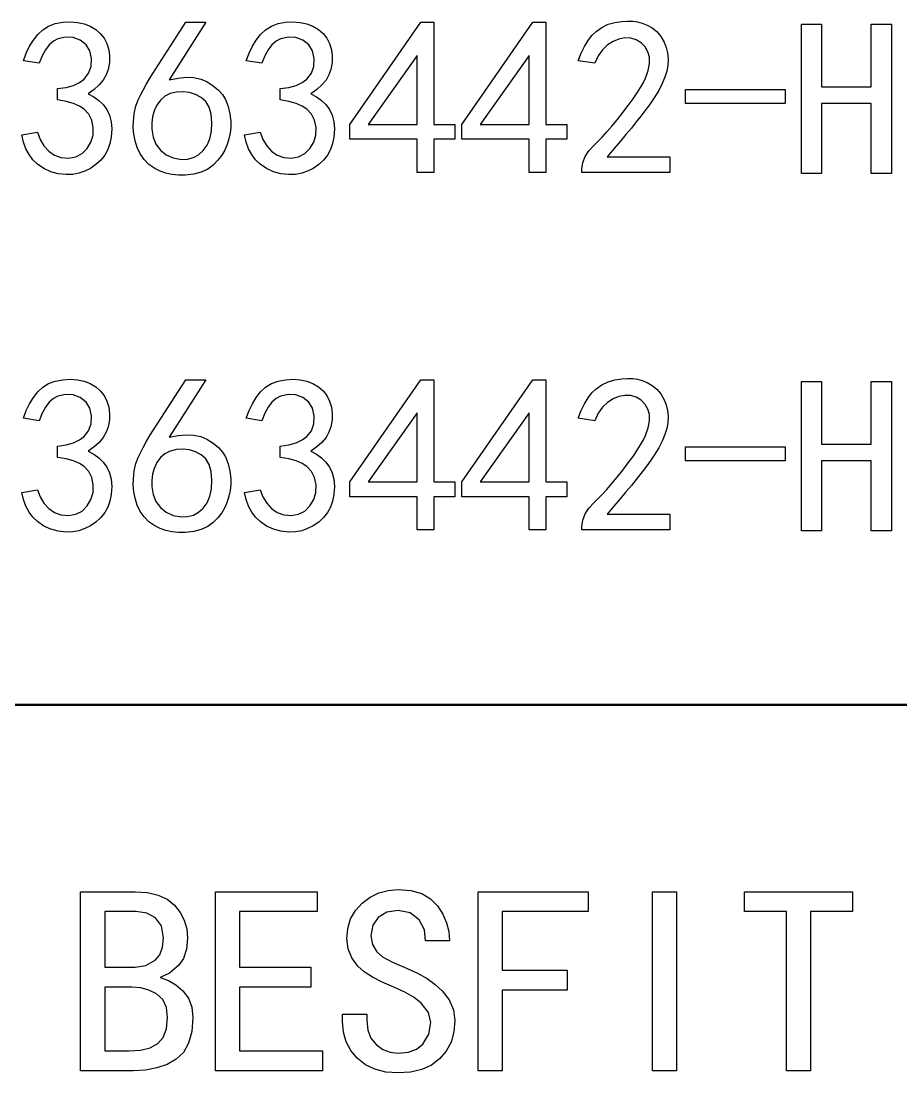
# Model space of a CAD drawing. Extents: x 0 to 1189, y 0 to 841.
# Drawn here: x 1011.02 to 1039.63, y 61.03 to 95.25 of the extents above; entities that cross this region are included whole.
import ezdxf

# ---------------------------------------------------------------- set-up
doc = ezdxf.new("R2010")
doc.units = 0

msp = doc.modelspace()

# ---------------------------------------------------------------- linework, layer by layer
at = {"color": 7, "lineweight": 50}
msp.add_line((1179, 73), (909, 73), dxfattribs=at)
at = {"color": 7, "lineweight": 25}
for points in [[(1011.042, 91.546), (1011.553, 91.631), (1011.645, 91.399), (1011.768, 91.196), (1011.923, 91.021), (1012.107, 90.888), (1012.32, 90.812), (1012.562, 90.793), (1012.8, 90.834), (1013.004, 90.939), (1013.173, 91.106), (1013.296, 91.314), (1013.362, 91.542), (1013.372, 91.788), (1013.326, 92.024), (1013.226, 92.223), (1013.073, 92.384), (1012.918, 92.483), (1012.722, 92.565), (1012.485, 92.632), (1012.207, 92.683), (1012.207, 93.052), (1012.485, 93.093), (1012.722, 93.158), (1012.918, 93.249), (1013.073, 93.364), (1013.22, 93.552), (1013.301, 93.775), (1013.315, 94.032), (1013.261, 94.281), (1013.138, 94.48), (1012.945, 94.629), (1012.713, 94.715), (1012.472, 94.73), (1012.221, 94.671), (1012.074, 94.594), (1011.939, 94.476), (1011.817, 94.317), (1011.707, 94.117), (1011.61, 93.876), (1011.099, 93.961), (1011.192, 94.206), (1011.301, 94.43), (1011.426, 94.632), (1011.568, 94.813), (1011.73, 94.966), (1011.919, 95.083), (1012.135, 95.165), (1012.377, 95.211), (1012.625, 95.224), (1012.857, 95.207), (1013.072, 95.16), (1013.272, 95.083), (1013.45, 94.978), (1013.599, 94.849), (1013.72, 94.694), (1013.812, 94.515), (1013.873, 94.319), (1013.901, 94.114), (1013.894, 93.9), (1013.855, 93.677), (1013.792, 93.5), (1013.695, 93.331), (1013.565, 93.172), (1013.4, 93.022), (1013.201, 92.881), (1013.388, 92.786), (1013.553, 92.668), (1013.694, 92.53), (1013.812, 92.37), (1013.901, 92.186), (1013.954, 91.976), (1013.972, 91.739), (1013.954, 91.475), (1013.911, 91.262), (1013.84, 91.066), (1013.741, 90.887), (1013.613, 90.725), (1013.457, 90.58), (1013.282, 90.458), (1013.098, 90.364), (1012.905, 90.299), (1012.702, 90.262), (1012.491, 90.254), (1012.23, 90.28), (1011.987, 90.346), (1011.761, 90.451), (1011.553, 90.595), (1011.406, 90.737), (1011.281, 90.904), (1011.178, 91.094), (1011.099, 91.308)], [(1014.673, 91.986), (1014.703, 92.247), (1014.755, 92.479), (1014.829, 92.683), (1014.901, 92.834), (1014.989, 93.002), (1015.093, 93.189), (1015.212, 93.393), (1016.377, 95.211), (1017.031, 95.211), (1015.837, 93.336), (1016.132, 93.397), (1016.401, 93.422), (1016.645, 93.411), (1016.865, 93.363), (1017.059, 93.279), (1017.268, 93.147), (1017.439, 93.006), (1017.573, 92.856), (1017.67, 92.697), (1017.758, 92.473), (1017.815, 92.236), (1017.84, 91.987), (1017.839, 91.796), (1017.819, 91.607), (1017.782, 91.419), (1017.727, 91.234), (1017.65, 91.054), (1017.549, 90.882), (1017.423, 90.72), (1017.272, 90.566), (1017.093, 90.434), (1016.882, 90.335), (1016.638, 90.271), (1016.363, 90.239), (1016.137, 90.239), (1015.924, 90.26), (1015.726, 90.303), (1015.54, 90.367), (1015.369, 90.453), (1015.179, 90.586), (1015.021, 90.744), (1014.895, 90.927), (1014.801, 91.134), (1014.734, 91.353), (1014.69, 91.567), (1014.67, 91.779)], [(1018.284, 91.546), (1018.795, 91.631), (1018.887, 91.399), (1019.01, 91.196), (1019.165, 91.021), (1019.349, 90.888), (1019.562, 90.812), (1019.804, 90.793), (1020.042, 90.834), (1020.246, 90.939), (1020.415, 91.106), (1020.538, 91.314), (1020.604, 91.542), (1020.614, 91.788), (1020.568, 92.024), (1020.468, 92.223), (1020.315, 92.384), (1020.16, 92.483), (1019.964, 92.565), (1019.727, 92.632), (1019.449, 92.683), (1019.449, 93.052), (1019.727, 93.093), (1019.964, 93.158), (1020.16, 93.249), (1020.315, 93.364), (1020.462, 93.552), (1020.543, 93.775), (1020.557, 94.032), (1020.503, 94.281), (1020.38, 94.48), (1020.188, 94.629), (1019.956, 94.715), (1019.714, 94.73), (1019.463, 94.671), (1019.316, 94.594), (1019.181, 94.476), (1019.059, 94.317), (1018.949, 94.117), (1018.852, 93.876), (1018.341, 93.961), (1018.434, 94.206), (1018.543, 94.43), (1018.668, 94.632), (1018.81, 94.813), (1018.972, 94.966), (1019.161, 95.083), (1019.377, 95.165), (1019.619, 95.211), (1019.867, 95.224), (1020.099, 95.207), (1020.314, 95.16), (1020.514, 95.083), (1020.692, 94.978), (1020.841, 94.849), (1020.962, 94.694), (1021.054, 94.515), (1021.115, 94.319), (1021.143, 94.114), (1021.137, 93.9), (1021.097, 93.677), (1021.034, 93.5), (1020.938, 93.331), (1020.807, 93.172), (1020.642, 93.022), (1020.443, 92.881), (1020.63, 92.786), (1020.795, 92.668), (1020.936, 92.53), (1021.054, 92.37), (1021.143, 92.186), (1021.196, 91.976), (1021.214, 91.739), (1021.196, 91.475), (1021.153, 91.262), (1021.082, 91.066), (1020.983, 90.887), (1020.855, 90.725), (1020.699, 90.58), (1020.524, 90.458), (1020.34, 90.364), (1020.147, 90.299), (1019.944, 90.262), (1019.733, 90.254), (1019.472, 90.28), (1019.229, 90.346), (1019.003, 90.451), (1018.795, 90.595), (1018.648, 90.737), (1018.523, 90.904), (1018.42, 91.094), (1018.341, 91.308)], [(1023.903, 91.404), (1021.716, 91.404), (1021.716, 91.887), (1024.017, 95.211), (1024.443, 95.211), (1024.443, 91.887), (1025.125, 91.887), (1025.125, 91.404), (1024.443, 91.404), (1024.443, 90.325), (1023.903, 90.325)], [(1027.543, 91.404), (1025.356, 91.404), (1025.356, 91.887), (1027.657, 95.211), (1028.083, 95.211), (1028.083, 91.887), (1028.765, 91.887), (1028.765, 91.404), (1028.083, 91.404), (1028.083, 90.325), (1027.543, 90.325)], [(1029.251, 90.438), (1029.287, 90.646), (1029.365, 90.843), (1029.485, 91.03), (1029.649, 91.205), (1029.777, 91.33), (1029.917, 91.475), (1030.068, 91.642), (1030.23, 91.83), (1030.402, 92.04), (1030.586, 92.271), (1030.765, 92.503), (1030.921, 92.717), (1031.055, 92.913), (1031.167, 93.091), (1031.257, 93.251), (1031.325, 93.393), (1031.415, 93.645), (1031.458, 93.873), (1031.453, 94.075), (1031.404, 94.253), (1031.314, 94.409), (1031.183, 94.543), (1031.024, 94.643), (1030.848, 94.695), (1030.657, 94.7), (1030.462, 94.662), (1030.272, 94.586), (1030.089, 94.472), (1029.923, 94.318), (1029.786, 94.119), (1029.677, 93.876), (1029.137, 93.961), (1029.234, 94.208), (1029.34, 94.427), (1029.456, 94.617), (1029.583, 94.779), (1029.72, 94.913), (1029.905, 95.045), (1030.107, 95.144), (1030.324, 95.208), (1030.558, 95.239), (1030.741, 95.25), (1030.911, 95.246), (1031.069, 95.225), (1031.222, 95.184), (1031.379, 95.118), (1031.538, 95.026), (1031.69, 94.905), (1031.822, 94.749), (1031.936, 94.558), (1032.001, 94.393), (1032.042, 94.213), (1032.058, 94.017), (1032.049, 93.805), (1032.018, 93.622), (1031.958, 93.425), (1031.87, 93.215), (1031.754, 92.991), (1031.609, 92.754), (1031.522, 92.625), (1031.42, 92.481), (1031.304, 92.325), (1031.173, 92.154), (1031.027, 91.969), (1030.866, 91.77), (1030.69, 91.557), (1030.5, 91.331), (1030.295, 91.09), (1030.075, 90.836), (1032.12, 90.836), (1032.12, 90.325), (1029.251, 90.325)], [(1039.322, 90.296), (1038.668, 90.296), (1038.668, 92.569), (1037.049, 92.569), (1037.049, 90.296), (1036.395, 90.296), (1036.395, 95.154), (1037.049, 95.154), (1037.049, 93.109), (1038.668, 93.109), (1038.668, 95.154), (1039.322, 95.154)], [(1023.903, 91.887), (1023.903, 94.131), (1022.312, 91.887)], [(1027.543, 91.887), (1027.543, 94.131), (1025.952, 91.887)], [(1015.553, 91.049), (1015.743, 90.896), (1015.97, 90.797), (1016.235, 90.751), (1016.439, 90.758), (1016.626, 90.808), (1016.794, 90.9), (1016.945, 91.035), (1017.07, 91.209), (1017.159, 91.418), (1017.212, 91.663), (1017.23, 91.944), (1017.207, 92.219), (1017.141, 92.448), (1017.03, 92.631), (1016.874, 92.768), (1016.692, 92.864), (1016.498, 92.924), (1016.294, 92.949), (1016.079, 92.938), (1015.874, 92.89), (1015.699, 92.803), (1015.554, 92.677), (1015.44, 92.512), (1015.355, 92.325), (1015.298, 92.132), (1015.269, 91.934), (1015.269, 91.731), (1015.313, 91.472), (1015.408, 91.245)], [(1035.865, 92.569), (1032.626, 92.569), (1032.626, 93.024), (1035.865, 93.024)], [(1011.042, 79.918), (1011.553, 80.004), (1011.645, 79.772), (1011.768, 79.568), (1011.923, 79.393), (1012.107, 79.26), (1012.32, 79.184), (1012.562, 79.166), (1012.8, 79.207), (1013.004, 79.311), (1013.173, 79.478), (1013.296, 79.686), (1013.362, 79.914), (1013.372, 80.16), (1013.326, 80.397), (1013.226, 80.595), (1013.073, 80.756), (1012.918, 80.855), (1012.722, 80.938), (1012.485, 81.004), (1012.207, 81.055), (1012.207, 81.424), (1012.485, 81.465), (1012.722, 81.531), (1012.918, 81.621), (1013.073, 81.737), (1013.22, 81.924), (1013.301, 82.147), (1013.315, 82.404), (1013.261, 82.654), (1013.138, 82.852), (1012.945, 83.001), (1012.713, 83.088), (1012.472, 83.102), (1012.221, 83.043), (1012.074, 82.966), (1011.939, 82.848), (1011.817, 82.689), (1011.707, 82.489), (1011.61, 82.248), (1011.099, 82.333), (1011.192, 82.578), (1011.301, 82.802), (1011.426, 83.004), (1011.568, 83.185), (1011.73, 83.338), (1011.919, 83.455), (1012.135, 83.537), (1012.377, 83.583), (1012.625, 83.596), (1012.857, 83.58), (1013.072, 83.533), (1013.272, 83.455), (1013.45, 83.351), (1013.599, 83.221), (1013.72, 83.066), (1013.812, 82.887), (1013.873, 82.691), (1013.901, 82.486), (1013.894, 82.272), (1013.855, 82.049), (1013.792, 81.872), (1013.695, 81.704), (1013.565, 81.544), (1013.4, 81.394), (1013.201, 81.254), (1013.388, 81.158), (1013.553, 81.041), (1013.694, 80.902), (1013.812, 80.742), (1013.901, 80.558), (1013.954, 80.348), (1013.972, 80.111), (1013.954, 79.847), (1013.911, 79.634), (1013.84, 79.438), (1013.741, 79.259), (1013.613, 79.097), (1013.457, 78.952), (1013.282, 78.83), (1013.098, 78.737), (1012.905, 78.671), (1012.702, 78.634), (1012.491, 78.626), (1012.23, 78.652), (1011.987, 78.718), (1011.761, 78.823), (1011.553, 78.967), (1011.406, 79.109), (1011.281, 79.276), (1011.178, 79.466), (1011.099, 79.68)], [(1014.673, 80.358), (1014.703, 80.619), (1014.755, 80.851), (1014.829, 81.055), (1014.901, 81.206), (1014.989, 81.374), (1015.093, 81.561), (1015.212, 81.765), (1016.377, 83.583), (1017.031, 83.583), (1015.837, 81.708), (1016.132, 81.769), (1016.401, 81.794), (1016.645, 81.783), (1016.865, 81.735), (1017.059, 81.651), (1017.268, 81.519), (1017.439, 81.378), (1017.573, 81.228), (1017.67, 81.069), (1017.758, 80.845), (1017.815, 80.608), (1017.84, 80.359), (1017.839, 80.168), (1017.819, 79.979), (1017.782, 79.791), (1017.727, 79.606), (1017.65, 79.426), (1017.549, 79.254), (1017.423, 79.092), (1017.272, 78.938), (1017.093, 78.806), (1016.882, 78.707), (1016.638, 78.643), (1016.363, 78.612), (1016.137, 78.611), (1015.924, 78.632), (1015.726, 78.675), (1015.54, 78.739), (1015.369, 78.825), (1015.179, 78.958), (1015.021, 79.116), (1014.895, 79.299), (1014.801, 79.506), (1014.734, 79.725), (1014.69, 79.94), (1014.67, 80.151)], [(1018.284, 79.918), (1018.795, 80.004), (1018.887, 79.772), (1019.01, 79.568), (1019.165, 79.393), (1019.349, 79.26), (1019.562, 79.184), (1019.804, 79.166), (1020.042, 79.207), (1020.246, 79.311), (1020.415, 79.478), (1020.538, 79.686), (1020.604, 79.914), (1020.614, 80.16), (1020.568, 80.397), (1020.468, 80.595), (1020.315, 80.756), (1020.16, 80.855), (1019.964, 80.938), (1019.727, 81.004), (1019.449, 81.055), (1019.449, 81.424), (1019.727, 81.465), (1019.964, 81.531), (1020.16, 81.621), (1020.315, 81.737), (1020.462, 81.924), (1020.543, 82.147), (1020.557, 82.404), (1020.503, 82.654), (1020.38, 82.852), (1020.188, 83.001), (1019.956, 83.088), (1019.714, 83.102), (1019.463, 83.043), (1019.316, 82.966), (1019.181, 82.848), (1019.059, 82.689), (1018.949, 82.489), (1018.852, 82.248), (1018.341, 82.333), (1018.434, 82.578), (1018.543, 82.802), (1018.668, 83.004), (1018.81, 83.185), (1018.972, 83.338), (1019.161, 83.455), (1019.377, 83.537), (1019.619, 83.583), (1019.867, 83.596), (1020.099, 83.58), (1020.314, 83.533), (1020.514, 83.455), (1020.692, 83.351), (1020.841, 83.221), (1020.962, 83.066), (1021.054, 82.887), (1021.115, 82.691), (1021.143, 82.486), (1021.137, 82.272), (1021.097, 82.049), (1021.034, 81.872), (1020.938, 81.704), (1020.807, 81.544), (1020.642, 81.394), (1020.443, 81.254), (1020.63, 81.158), (1020.795, 81.041), (1020.936, 80.902), (1021.054, 80.742), (1021.143, 80.558), (1021.196, 80.348), (1021.214, 80.111), (1021.196, 79.847), (1021.153, 79.634), (1021.082, 79.438), (1020.983, 79.259), (1020.855, 79.097), (1020.699, 78.952), (1020.524, 78.83), (1020.34, 78.737), (1020.147, 78.671), (1019.944, 78.634), (1019.733, 78.626), (1019.472, 78.652), (1019.229, 78.718), (1019.003, 78.823), (1018.795, 78.967), (1018.648, 79.109), (1018.523, 79.276), (1018.42, 79.466), (1018.341, 79.68)], [(1023.903, 79.776), (1021.716, 79.776), (1021.716, 80.259), (1024.017, 83.583), (1024.443, 83.583), (1024.443, 80.259), (1025.125, 80.259), (1025.125, 79.776), (1024.443, 79.776), (1024.443, 78.697), (1023.903, 78.697)], [(1027.543, 79.776), (1025.356, 79.776), (1025.356, 80.259), (1027.657, 83.583), (1028.083, 83.583), (1028.083, 80.259), (1028.765, 80.259), (1028.765, 79.776), (1028.083, 79.776), (1028.083, 78.697), (1027.543, 78.697)], [(1029.251, 78.81), (1029.287, 79.018), (1029.365, 79.215), (1029.485, 79.402), (1029.649, 79.577), (1029.777, 79.702), (1029.917, 79.847), (1030.068, 80.014), (1030.23, 80.202), (1030.402, 80.412), (1030.586, 80.643), (1030.765, 80.875), (1030.921, 81.089), (1031.055, 81.286), (1031.167, 81.463), (1031.257, 81.623), (1031.325, 81.765), (1031.415, 82.017), (1031.458, 82.245), (1031.453, 82.447), (1031.404, 82.625), (1031.314, 82.781), (1031.183, 82.916), (1031.024, 83.015), (1030.848, 83.067), (1030.657, 83.072), (1030.462, 83.034), (1030.272, 82.958), (1030.089, 82.844), (1029.923, 82.69), (1029.786, 82.491), (1029.677, 82.248), (1029.137, 82.333), (1029.234, 82.58), (1029.34, 82.799), (1029.456, 82.989), (1029.583, 83.151), (1029.72, 83.285), (1029.905, 83.417), (1030.107, 83.516), (1030.324, 83.58), (1030.558, 83.612), (1030.741, 83.623), (1030.911, 83.618), (1031.069, 83.597), (1031.222, 83.556), (1031.379, 83.49), (1031.538, 83.398), (1031.69, 83.277), (1031.822, 83.121), (1031.936, 82.93), (1032.001, 82.765), (1032.042, 82.585), (1032.058, 82.389), (1032.049, 82.177), (1032.018, 81.994), (1031.958, 81.797), (1031.87, 81.587), (1031.754, 81.363), (1031.609, 81.126), (1031.522, 80.997), (1031.42, 80.854), (1031.304, 80.697), (1031.173, 80.526), (1031.027, 80.341), (1030.866, 80.142), (1030.69, 79.93), (1030.5, 79.703), (1030.295, 79.463), (1030.075, 79.208), (1032.12, 79.208), (1032.12, 78.697), (1029.251, 78.697)], [(1039.322, 78.668), (1038.668, 78.668), (1038.668, 80.941), (1037.049, 80.941), (1037.049, 78.668), (1036.395, 78.668), (1036.395, 83.526), (1037.049, 83.526), (1037.049, 81.481), (1038.668, 81.481), (1038.668, 83.526), (1039.322, 83.526)], [(1023.903, 80.259), (1023.903, 82.504), (1022.312, 80.259)], [(1027.543, 80.259), (1027.543, 82.504), (1025.952, 80.259)], [(1015.553, 79.421), (1015.743, 79.268), (1015.97, 79.169), (1016.235, 79.123), (1016.439, 79.13), (1016.626, 79.18), (1016.794, 79.272), (1016.945, 79.407), (1017.07, 79.581), (1017.159, 79.791), (1017.212, 80.036), (1017.23, 80.316), (1017.207, 80.591), (1017.141, 80.82), (1017.03, 81.003), (1016.874, 81.14), (1016.692, 81.236), (1016.498, 81.296), (1016.294, 81.321), (1016.079, 81.31), (1015.874, 81.262), (1015.699, 81.175), (1015.554, 81.049), (1015.44, 80.884), (1015.355, 80.697), (1015.298, 80.504), (1015.269, 80.306), (1015.269, 80.103), (1015.313, 79.844), (1015.408, 79.617)], [(1035.865, 80.941), (1032.626, 80.941), (1032.626, 81.396), (1035.865, 81.396)], [(1016.606, 62.836), (1016.572, 62.38), (1016.469, 62.001), (1016.299, 61.698), (1016.06, 61.473), (1015.768, 61.308), (1015.438, 61.191), (1015.07, 61.121), (1014.663, 61.098), (1012.958, 61.098), (1012.958, 66.927), (1014.731, 66.927), (1015.13, 66.899), (1015.477, 66.816), (1015.77, 66.678), (1016.009, 66.484), (1016.196, 66.252), (1016.329, 65.998), (1016.409, 65.723), (1016.435, 65.427), (1016.403, 65.054), (1016.307, 64.753), (1016.146, 64.524), (1015.852, 64.281), (1015.549, 64.132), (1015.812, 64.039), (1016.057, 63.897), (1016.282, 63.705), (1016.462, 63.465), (1016.57, 63.175)], [(1020.822, 61.098), (1017.345, 61.098), (1017.345, 66.927), (1020.652, 66.927), (1020.652, 66.279), (1018.129, 66.279), (1018.129, 64.473), (1020.447, 64.473), (1020.447, 63.825), (1018.129, 63.825), (1018.129, 61.745), (1020.822, 61.745)], [(1025.126, 62.734), (1025.095, 62.362), (1025.002, 62.031), (1024.848, 61.74), (1024.631, 61.49), (1024.362, 61.288), (1024.048, 61.144), (1023.689, 61.058), (1023.285, 61.029), (1022.882, 61.059), (1022.526, 61.149), (1022.217, 61.298), (1021.955, 61.507), (1021.747, 61.76), (1021.597, 62.044), (1021.508, 62.357), (1021.478, 62.7), (1021.478, 62.938), (1022.262, 62.938), (1022.262, 62.734), (1022.296, 62.419), (1022.398, 62.158), (1022.569, 61.95), (1022.785, 61.798), (1023.023, 61.707), (1023.285, 61.677), (1023.616, 61.709), (1023.883, 61.806), (1024.086, 61.967), (1024.278, 62.286), (1024.342, 62.666), (1024.265, 62.994), (1024.035, 63.296), (1023.8, 63.484), (1023.505, 63.66), (1023.148, 63.825), (1022.768, 63.982), (1022.445, 64.149), (1022.18, 64.323), (1021.972, 64.507), (1021.773, 64.772), (1021.654, 65.067), (1021.614, 65.393), (1021.645, 65.734), (1021.738, 66.041), (1021.892, 66.313), (1022.109, 66.552), (1022.368, 66.746), (1022.65, 66.884), (1022.956, 66.968), (1023.285, 66.995), (1023.697, 66.962), (1024.048, 66.863), (1024.336, 66.698), (1024.563, 66.467), (1024.735, 66.197), (1024.857, 65.917), (1024.931, 65.626), (1024.955, 65.325), (1024.171, 65.325), (1024.137, 65.683), (1023.967, 66.007), (1023.677, 66.237), (1023.285, 66.313), (1022.918, 66.258), (1022.637, 66.092), (1022.458, 65.832), (1022.398, 65.495), (1022.445, 65.21), (1022.586, 64.967), (1022.777, 64.81), (1023.101, 64.634), (1023.558, 64.438), (1023.911, 64.278), (1024.222, 64.102), (1024.491, 63.911), (1024.717, 63.705), (1024.944, 63.408), (1025.08, 63.084)], [(1029.464, 66.279), (1026.668, 66.279), (1026.668, 64.37), (1028.782, 64.37), (1028.782, 63.723), (1026.668, 63.723), (1026.668, 61.098), (1025.884, 61.098), (1025.884, 66.927), (1029.464, 66.927)], [(1032.335, 61.098), (1031.551, 61.098), (1031.551, 66.927), (1032.335, 66.927)], [(1038.054, 66.279), (1036.691, 66.279), (1036.691, 61.098), (1035.907, 61.098), (1035.907, 66.279), (1034.543, 66.279), (1034.543, 66.927), (1038.054, 66.927)], [(1015.651, 65.427), (1015.587, 65.811), (1015.396, 66.075), (1015.11, 66.228), (1014.765, 66.279), (1013.742, 66.279), (1013.742, 64.473), (1014.731, 64.473), (1015.08, 64.528), (1015.379, 64.694), (1015.53, 64.874), (1015.621, 65.118)], [(1015.788, 62.836), (1015.748, 63.164), (1015.629, 63.419), (1015.43, 63.603), (1015.182, 63.726), (1014.914, 63.8), (1014.629, 63.825), (1013.742, 63.825), (1013.742, 61.745), (1014.526, 61.745), (1014.903, 61.772), (1015.216, 61.851), (1015.464, 61.984), (1015.644, 62.185), (1015.752, 62.469)]]:
    msp.add_lwpolyline(points, close=True, dxfattribs=at)

doc.saveas('drawing.dxf')
